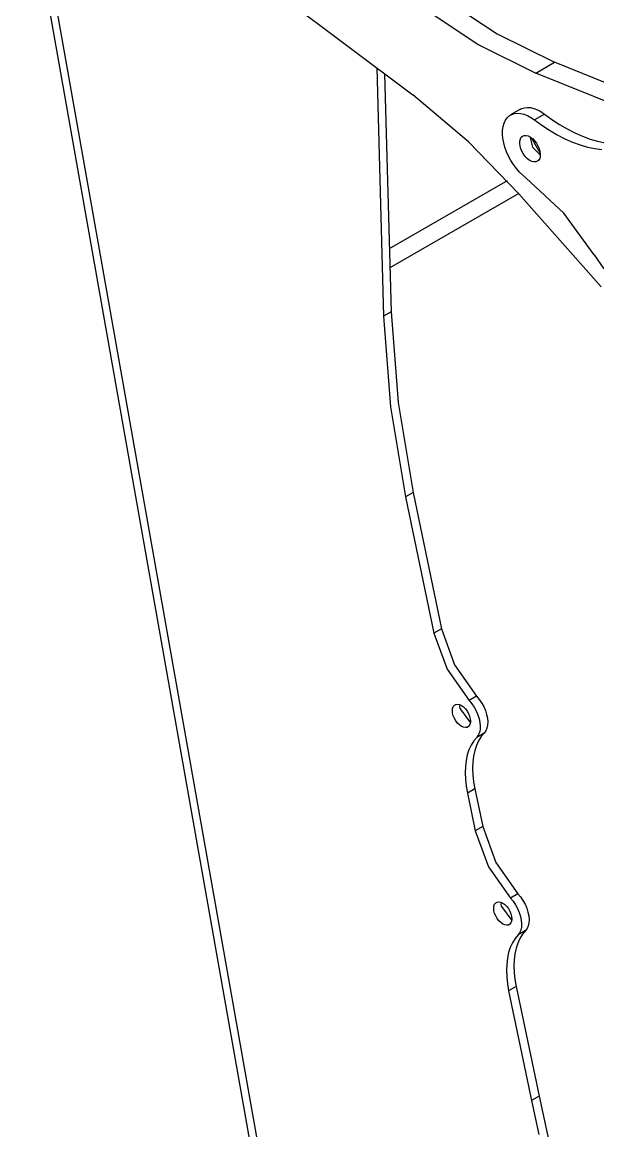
# Model space of a CAD drawing. Extents: x 0 to 258, y 0 to 184.
# Drawn here: x 23.62 to 39.89, y 110.17 to 141.47 of the extents above; entities that cross this region are included whole.
import ezdxf

# ---------------------------------------------------------------- set-up
doc = ezdxf.new("R2010")
doc.units = 0

msp = doc.modelspace()

# ---------------------------------------------------------------- linework, layer by layer
for p, q in [((23.616276, 146.147016), (34.068892, 87.199246)), ((23.861544, 145.963131), (34.33665, 86.887567)), ((30.31737, 142.67066), (34.656531, 139.417083)), ((35.526345, 142.151754), (37.035769, 141.145742)), ((34.996015, 141.8456), (36.505439, 140.839589)), ((37.035769, 141.145742), (38.661852, 140.341829)), ((36.505439, 140.839589), (38.131522, 140.035678)), ((38.131564, 140.035678), (38.661788, 140.3418)), ((41.213162, 139.309397), (38.661788, 140.3418)), ((33.635505, 140.182521), (33.828386, 133.173188)), ((33.855374, 140.017686), (34.040582, 133.29569)), ((40.682938, 139.003275), (38.131564, 140.035678)), ((36.225937, 138.097762), (34.656441, 139.417011)), ((37.701352, 139.01571), (37.418513, 138.852462)), ((37.701445, 139.015715), (37.734443, 139.032596)), ((37.734443, 139.032596), (37.811866, 139.057837)), ((37.811866, 139.057837), (37.896307, 139.067177)), ((37.896307, 139.067177), (37.986422, 139.060483)), ((37.986422, 139.060483), (38.080767, 139.037861)), ((38.080767, 139.037861), (38.177834, 138.999676)), ((38.177834, 138.999676), (38.276079, 138.946535)), ((37.234704, 138.621235), (37.273093, 138.703566)), ((37.273093, 138.703566), (37.322586, 138.773061)), ((37.322586, 138.773061), (37.382392, 138.82861)), ((37.382392, 138.82861), (37.451562, 138.869324)), ((37.451562, 138.869324), (37.528984, 138.894565)), ((37.528984, 138.894565), (37.613426, 138.903905)), ((37.613426, 138.903905), (37.70354, 138.897211)), ((37.70354, 138.897211), (37.797885, 138.874589)), ((37.797885, 138.874589), (37.894953, 138.836408)), ((37.894953, 138.836408), (37.993198, 138.783266)), ((37.993198, 138.783266), (38.091048, 138.716014)), ((38.373922, 138.879185), (38.091083, 138.715938)), ((38.091088, 138.716025), (38.30558, 138.560424)), ((38.276079, 138.946535), (38.37393, 138.879286)), ((38.37393, 138.879307), (38.588422, 138.723706)), ((38.588422, 138.723706), (38.804195, 138.582564)), ((37.191395, 138.311271), (37.193511, 138.423507)), ((37.193511, 138.423507), (37.208037, 138.527382)), ((37.208037, 138.527382), (37.234704, 138.621235)), ((38.30558, 138.560424), (38.521353, 138.419284)), ((38.521353, 138.419284), (38.737599, 138.293134)), ((38.804195, 138.582564), (39.020441, 138.456416)), ((39.020441, 138.456416), (39.236354, 138.345728)), ((37.654981, 136.627536), (36.225937, 138.097762)), ((37.201661, 138.192463), (37.191395, 138.311271)), ((37.224177, 138.068979), (37.201661, 138.192463)), ((37.258575, 137.942794), (37.224177, 138.068979)), ((37.677423, 138.04726), (37.680069, 138.116075)), ((37.680069, 138.116075), (37.695335, 138.175437)), ((37.695335, 138.175437), (37.722543, 138.22275)), ((37.722543, 138.22275), (37.7605, 138.255947)), ((37.7605, 138.255947), (37.80755, 138.273568)), ((37.80755, 138.273568), (37.861636, 138.274891)), ((37.861636, 138.274891), (37.920395, 138.259783)), ((37.920395, 138.259783), (37.98126, 138.228949)), ((37.95985, 138.241482), (38.042867, 137.942681)), ((37.98126, 138.228949), (38.041569, 138.183729)), ((38.004003, 138.213645), (38.25808, 137.773522)), ((38.041569, 138.183729), (38.098687, 138.126097)), ((38.098687, 138.126097), (38.150117, 138.058576)), ((38.150117, 138.058576), (38.193611, 137.984117)), ((38.737599, 138.293134), (38.953512, 138.182448)), ((38.953512, 138.182448), (39.168282, 138.087638)), ((39.168282, 138.087638), (39.381105, 138.009059)), ((39.236354, 138.345728), (39.451124, 138.250917)), ((39.451124, 138.250917), (39.663947, 138.172339)), ((39.663947, 138.172339), (39.874028, 138.110286)), ((39.874028, 138.110286), (40.08058, 138.064989)), ((37.304308, 137.815921), (37.258575, 137.942794)), ((37.360651, 137.690387), (37.304308, 137.815921)), ((37.687477, 137.972002), (37.677423, 138.04726)), ((37.709835, 137.893585), (37.687477, 137.972002)), ((37.743492, 137.815437), (37.709835, 137.893585)), ((37.786987, 137.740976), (37.743492, 137.815437)), ((37.838417, 137.673454), (37.786987, 137.740976)), ((38.042867, 137.942681), (38.260106, 137.721365)), ((38.193611, 137.984117), (38.227269, 137.90597)), ((38.227269, 137.90597), (38.249626, 137.827553)), ((38.249626, 137.827553), (38.25968, 137.752292)), ((38.25968, 137.752292), (38.257035, 137.683476)), ((39.381105, 138.009059), (39.591186, 137.947004)), ((39.591186, 137.947004), (39.797738, 137.901707)), ((39.797738, 137.901707), (39.999988, 137.873339)), ((37.426702, 137.5682), (37.360651, 137.690387)), ((37.501407, 137.451308), (37.426702, 137.5682)), ((37.58357, 137.341574), (37.501407, 137.451308)), ((37.895535, 137.615825), (37.838417, 137.673454)), ((37.955844, 137.570603), (37.895535, 137.615825)), ((38.016709, 137.539771), (37.955844, 137.570603)), ((38.075467, 137.524663), (38.016709, 137.539771)), ((38.129553, 137.525986), (38.075467, 137.524663)), ((38.176604, 137.543607), (38.129553, 137.525986)), ((38.214561, 137.576802), (38.176604, 137.543607)), ((38.241768, 137.624117), (38.214561, 137.576802)), ((38.257035, 137.683476), (38.241768, 137.624117)), ((37.67188, 137.240758), (37.58357, 137.341574)), ((37.764931, 137.150463), (37.67188, 137.240758)), ((37.861232, 137.072136), (37.764931, 137.150463)), ((37.323792, 136.992973), (33.991634, 135.069455)), ((38.927158, 136.08164), (37.861232, 137.072136)), ((37.648965, 136.634199), (34.00645, 134.531293)), ((37.65505, 136.627584), (39.98338, 134.001069)), ((39.783782, 134.905426), (38.927158, 136.08164)), ((39.783782, 134.905426), (40.056157, 134.509454)), ((33.828344, 133.173101), (34.025427, 130.60753)), ((34.040582, 133.29569), (33.828386, 133.173188)), ((34.040473, 133.295563), (34.237558, 130.729993)), ((34.025427, 130.60753), (34.449746, 128.069628)), ((34.237558, 130.729993), (34.661878, 128.192091)), ((34.661823, 128.192149), (34.449627, 128.069647)), ((34.449627, 128.069647), (35.254753, 124.218906)), ((34.661823, 128.192149), (35.466949, 124.341408)), ((35.466949, 124.341408), (35.254753, 124.218906)), ((35.466816, 124.341294), (35.837079, 123.326556)), ((35.254684, 124.218832), (35.624947, 123.204093)), ((35.624947, 123.204093), (36.245376, 122.319867)), ((35.837079, 123.326556), (36.457508, 122.442329)), ((36.457547, 122.442231), (36.245352, 122.319994)), ((36.457508, 122.442329), (36.532639, 122.351961)), ((35.774836, 122.031307), (35.781265, 122.093458)), ((35.781265, 122.093458), (35.800236, 122.14507)), ((35.800236, 122.14507), (35.830779, 122.183553)), ((35.830779, 122.183553), (35.871372, 122.206996)), ((35.871372, 122.206996), (35.919978, 122.214192)), ((35.919978, 122.214192), (35.974157, 122.204799)), ((35.974157, 122.204799), (36.031196, 122.179294)), ((35.986968, 122.153769), (35.990249, 122.199111)), ((35.993397, 122.084197), (35.986968, 122.153769)), ((36.031196, 122.179294), (36.088234, 122.138939)), ((36.088234, 122.138939), (36.142408, 122.085764)), ((36.245376, 122.319867), (36.320507, 122.229501)), ((36.320507, 122.229501), (36.388126, 122.130147)), ((36.388126, 122.130147), (36.44648, 122.024383)), ((36.532639, 122.351961), (36.600258, 122.252607)), ((36.600258, 122.252607), (36.658612, 122.146845)), ((36.658612, 122.146845), (36.706187, 122.037422)), ((35.781265, 121.961735), (35.774836, 122.031307)), ((35.800209, 121.888255), (35.781265, 121.961761)), ((35.83074, 121.814503), (35.800209, 121.888255)), ((35.871321, 121.744203), (35.83074, 121.814503)), ((35.993397, 122.084197), (36.284206, 121.689942)), ((36.142408, 122.085764), (36.191006, 122.022438)), ((36.191006, 122.022438), (36.231588, 121.952136)), ((36.231588, 121.952136), (36.262118, 121.878383)), ((36.262118, 121.878383), (36.281063, 121.80488)), ((36.281063, 121.80488), (36.287492, 121.735308)), ((36.44648, 122.024383), (36.494055, 121.914959)), ((36.494055, 121.914959), (36.529612, 121.804713)), ((36.529612, 121.804713), (36.552234, 121.696506)), ((36.706187, 122.037422), (36.741744, 121.927175)), ((36.741744, 121.927175), (36.764366, 121.818969)), ((36.764366, 121.818969), (36.773467, 121.715612)), ((35.91992, 121.680875), (35.871321, 121.744203)), ((35.974096, 121.627702), (35.91992, 121.680875)), ((36.031132, 121.587345), (35.974096, 121.627702)), ((36.088171, 121.561839), (36.031132, 121.587345)), ((36.142352, 121.552446), (36.088171, 121.561839)), ((36.190956, 121.559643), (36.142352, 121.552446)), ((36.231549, 121.583059), (36.190956, 121.559643)), ((36.262092, 121.621545), (36.231549, 121.583059)), ((36.281063, 121.673157), (36.262092, 121.621545)), ((36.287492, 121.735308), (36.281063, 121.673157)), ((36.556652, 121.497323), (36.538343, 121.411516)), ((36.552234, 121.696506), (36.561335, 121.59315)), ((36.561335, 121.59315), (36.556652, 121.497323)), ((36.750475, 121.533978), (36.718998, 121.460419)), ((36.768784, 121.619785), (36.750475, 121.533978)), ((36.773467, 121.715612), (36.768784, 121.619785)), ((36.377807, 121.175826), (36.304565, 121.058052)), ((36.463043, 121.278555), (36.377807, 121.175826)), ((36.516698, 121.180511), (36.456021, 121.048619)), ((36.506868, 121.337957), (36.463043, 121.278555)), ((36.675299, 121.401097), (36.463104, 121.278595)), ((36.538343, 121.411516), (36.506868, 121.337957)), ((36.589939, 121.298285), (36.516698, 121.180511)), ((36.675175, 121.401015), (36.589939, 121.298285)), ((36.718998, 121.460419), (36.675175, 121.401015)), ((36.243889, 120.926157), (36.196258, 120.781182)), ((36.304565, 121.058052), (36.243889, 120.926157)), ((36.408391, 120.903644), (36.37418, 120.746728)), ((36.456021, 121.048619), (36.408391, 120.903644)), ((36.162048, 120.624265), (36.141516, 120.456641)), ((36.196258, 120.781182), (36.162048, 120.624265)), ((36.353648, 120.579101), (36.346981, 120.40209)), ((36.37418, 120.746728), (36.353648, 120.579101)), ((36.141516, 120.456641), (36.134849, 120.279627)), ((36.134849, 120.279627), (36.142072, 120.094618)), ((36.346981, 120.40209), (36.354204, 120.217077)), ((36.354204, 120.217077), (36.375291, 120.025527)), ((36.142072, 120.094618), (36.163159, 119.903065)), ((36.163159, 119.903065), (36.197912, 119.706477)), ((36.375291, 120.025527), (36.410044, 119.828937)), ((36.409922, 119.828945), (36.197991, 119.706443)), ((36.197991, 119.706443), (36.420506, 118.641496)), ((36.409922, 119.828945), (36.632701, 118.763998)), ((36.632701, 118.763998), (36.420506, 118.641496)), ((36.63267, 118.763903), (37.003632, 117.747817)), ((36.420538, 118.641441), (36.7915, 117.625355)), ((37.003632, 117.747817), (37.625417, 116.862702)), ((36.7915, 117.625355), (37.413285, 116.74024)), ((37.625417, 116.862705), (37.413221, 116.740203)), ((37.625417, 116.862702), (37.700704, 116.772278)), ((37.700704, 116.772278), (37.768469, 116.672827)), ((36.943364, 116.451008), (36.949793, 116.513159)), ((36.949793, 116.513159), (36.968764, 116.564771)), ((36.968764, 116.564771), (36.999308, 116.603257)), ((36.999308, 116.603257), (37.0399, 116.626699)), ((37.0399, 116.626699), (37.088504, 116.633896)), ((37.088504, 116.633896), (37.142685, 116.624503)), ((37.142685, 116.624503), (37.199724, 116.598997)), ((37.155496, 116.57347), (37.158777, 116.618815)), ((37.161926, 116.503898), (37.155496, 116.57347)), ((37.161926, 116.503898), (37.452734, 116.109643)), ((37.199724, 116.598997), (37.25676, 116.558641)), ((37.25676, 116.558641), (37.310936, 116.505467)), ((37.310936, 116.505467), (37.359532, 116.442142)), ((37.413285, 116.74024), (37.488572, 116.649819)), ((37.488572, 116.649819), (37.556337, 116.550364)), ((37.556337, 116.550364), (37.614818, 116.444473)), ((37.768469, 116.672827), (37.82695, 116.566935)), ((37.82695, 116.566935), (37.874622, 116.457361)), ((37.874622, 116.457361), (37.910248, 116.346956)), ((36.949793, 116.381436), (36.943364, 116.451008)), ((36.968735, 116.307959), (36.949791, 116.381463)), ((36.999268, 116.234206), (36.968735, 116.307959)), ((37.03985, 116.163904), (36.999268, 116.234206)), ((37.088446, 116.100579), (37.03985, 116.163904)), ((37.359532, 116.442142), (37.400114, 116.37184)), ((37.400114, 116.37184), (37.430647, 116.298087)), ((37.430647, 116.298087), (37.449591, 116.224581)), ((37.449591, 116.224581), (37.45602, 116.155009)), ((37.45602, 116.155009), (37.449591, 116.092858)), ((37.614818, 116.444473), (37.662493, 116.334899)), ((37.662493, 116.334899), (37.698116, 116.224496)), ((37.698116, 116.224496), (37.720765, 116.116133)), ((37.910248, 116.346956), (37.932897, 116.238596)), ((37.932897, 116.238596), (37.941972, 116.135099)), ((37.142622, 116.047405), (37.088446, 116.100579)), ((37.19966, 116.007049), (37.142622, 116.047405)), ((37.256697, 115.981543), (37.19966, 116.007049)), ((37.310878, 115.97215), (37.256697, 115.981543)), ((37.359482, 115.979347), (37.310878, 115.97215)), ((37.400074, 116.002762), (37.359482, 115.979347)), ((37.43062, 116.041246), (37.400074, 116.002762)), ((37.449591, 116.092858), (37.43062, 116.041246)), ((37.706742, 115.830818), (37.675148, 115.757229)), ((37.72513, 115.916699), (37.706742, 115.830818)), ((37.720765, 116.116133), (37.72984, 116.012637)), ((37.72984, 116.012637), (37.72513, 115.916699)), ((37.88728, 115.879692), (37.843306, 115.820311)), ((37.918874, 115.95328), (37.88728, 115.879692)), ((37.937262, 116.039161), (37.918874, 115.95328)), ((37.941972, 116.135099), (37.937262, 116.039161)), ((37.545661, 115.595183), (37.472162, 115.47742)), ((37.631179, 115.697849), (37.545661, 115.595183)), ((37.684294, 115.599879), (37.623395, 115.467945)), ((37.675148, 115.757229), (37.631177, 115.697849)), ((37.843433, 115.820248), (37.631238, 115.697746)), ((37.757793, 115.717645), (37.684294, 115.599879)), ((37.843309, 115.820311), (37.757793, 115.717645)), ((37.36344, 115.200417), (37.329073, 115.043366)), ((37.411263, 115.345483), (37.36344, 115.200417)), ((37.472162, 115.47742), (37.411263, 115.345483)), ((37.575572, 115.322879), (37.541205, 115.165825)), ((37.623395, 115.467945), (37.575572, 115.322879)), ((37.329073, 115.043366), (37.308436, 114.875565)), ((37.520568, 114.998027), (37.513821, 114.820804)), ((37.541205, 115.165825), (37.520568, 114.998027)), ((37.308436, 114.875565), (37.301689, 114.698342)), ((37.301689, 114.698342), (37.308886, 114.513094)), ((37.513821, 114.820804), (37.521018, 114.635553)), ((37.521018, 114.635553), (37.542078, 114.443739)), ((37.308886, 114.513094), (37.329946, 114.321279)), ((37.329946, 114.321279), (37.364742, 114.124411)), ((37.542078, 114.443739), (37.576874, 114.246873)), ((37.576998, 114.246773), (37.364802, 114.124535)), ((37.364802, 114.124535), (38.011708, 111.028914)), ((37.576998, 114.246773), (38.223903, 111.151416)), ((38.223903, 111.151416), (38.011708, 111.028914)), ((38.223946, 111.151286), (38.431572, 110.186564)), ((38.011814, 111.028827), (38.21944, 110.064102)), ((38.431572, 110.186564), (38.651755, 109.218838))]:
    msp.add_line(p, q)

doc.saveas('drawing.dxf')
